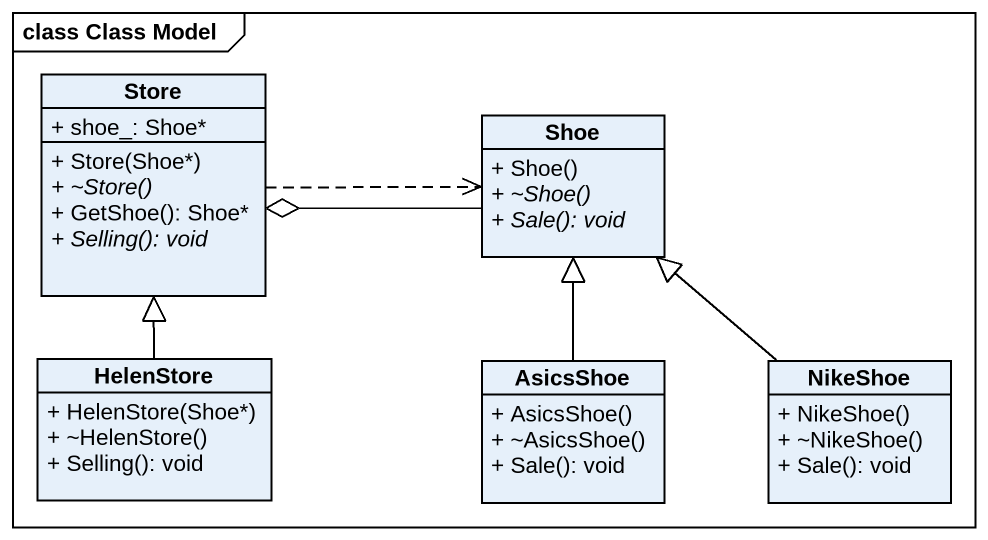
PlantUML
@startuml
mainframe class Class Model
hide circle
hide empty members
skinparam classAttributeIconSize 0
class Store {
  + shoe_: Shoe*
  + Store(Shoe*)
  {abstract} + ~Store()
  + GetShoe(): Shoe*
  {abstract} + Selling(): void
}
class Shoe {
  + Shoe()
  {abstract} + ~Shoe()
  {abstract} + Sale(): void
}
class HelenStore {
  + HelenStore(Shoe*)
  + ~HelenStore()
  + Selling(): void
}
class AsicsShoe {
  + AsicsShoe()
  + ~AsicsShoe()
  + Sale(): void
}
class NikeShoe {
  + NikeShoe()
  + ~NikeShoe()
  + Sale(): void
}
Store .right.> Shoe
Shoe -left-o Store
HelenStore -up-|> Store
AsicsShoe -up-|> Shoe
NikeShoe -up-|> Shoe
@enduml
